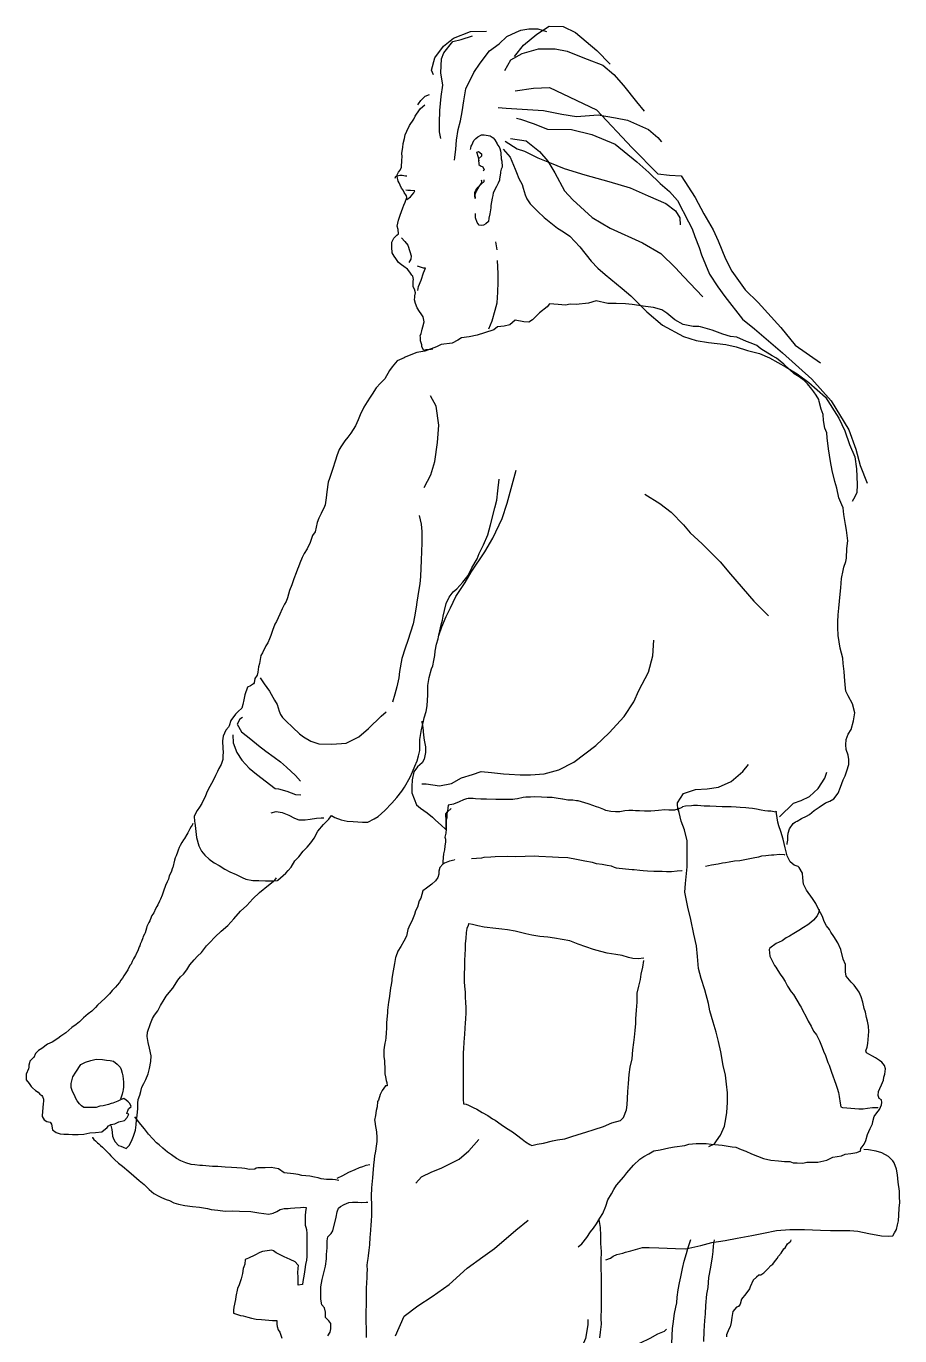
# Model space of a CAD drawing. Header units: metres. Extents: x -28 to 260, y 30 to 125.
# Drawn here: x 245.522 to 246.147, y 88.71 to 89.647 of the extents above; entities that cross this region are included whole.
import ezdxf

# ---------------------------------------------------------------- set-up
doc = ezdxf.new("R2010")
doc.units = ezdxf.units.M
doc.header["$LTSCALE"] = 0.01
doc.header["$MEASUREMENT"] = 0
doc.layers.add('0.10', color=2, linetype='Continuous')

# ---------------------------------------------------------------- blocks, each defined once
blk = doc.blocks.new('PEOPLE15')
at = {"linetype": 'Continuous'}
for points in [[(-0.03835, 0.97496), (-0.04203, 0.97962), (-0.04758, 0.98419), (-0.05269, 0.9875), (-0.05843, 0.98741), (-0.06362, 0.9849), (-0.07249, 0.97747), (-0.07805, 0.97173)], [(-0.01336, 0.93195), (-0.01354, 0.93303), (-0.01389, 0.93652), (-0.01416, 0.94019), (-0.01488, 0.94458), (-0.01586, 0.94826), (-0.01658, 0.95193), (-0.01721, 0.95659), (-0.0181, 0.96152), (-0.02142, 0.96824), (-0.02402, 0.97209), (-0.02787, 0.97729), (-0.0319, 0.98016), (-0.03513, 0.98329), (-0.03898, 0.98508), (-0.04095, 0.98589), (-0.04427, 0.98643), (-0.04794, 0.98643), (-0.05153, 0.98535)], [(-0.00458, 0.96725), (-0.00386, 0.96931), (-0.0052, 0.97433), (-0.00879, 0.97917), (-0.013, 0.98257), (-0.01999, 0.98526), (-0.02662, 0.98544)], [(-0.00771, 0.94091), (-0.00708, 0.9436), (-0.00708, 0.94736), (-0.00726, 0.95247), (-0.0078, 0.95829), (-0.00852, 0.96304), (-0.00771, 0.96815), (-0.00798, 0.97397), (-0.00897, 0.97648), (-0.01273, 0.98114), (-0.01613, 0.98195), (-0.02079, 0.98356)], [(-0.03423, 0.96913), (-0.03674, 0.97353), (-0.04149, 0.97621), (-0.04821, 0.97809), (-0.0552, 0.97809), (-0.06013, 0.9772), (-0.06389, 0.97559), (-0.06846, 0.97388), (-0.07491, 0.97137), (-0.07957, 0.96743), (-0.08351, 0.96295), (-0.08889, 0.95605), (-0.09211, 0.9522)], [(-0.03862, 0.96062), (-0.04624, 0.96179), (-0.05278, 0.96206), (-0.0724, 0.95274), (-0.08719, 0.93697), (-0.09785, 0.92622), (-0.10269, 0.92568), (-0.10753, 0.92532), (-0.11335, 0.91636), (-0.11684, 0.90955), (-0.12079, 0.90301), (-0.12285, 0.89844), (-0.12589, 0.891), (-0.12849, 0.88581), (-0.13405, 0.87801), (-0.13951, 0.87281), (-0.14892, 0.86242), (-0.15483, 0.85516), (-0.16532, 0.84773)], [(0.00179, 0.95489), (0.00152, 0.95534), (0.00062, 0.95668), (-0.00117, 0.95847), (-0.00305, 0.95919)], [(-0.03146, 0.95372), (-0.03486, 0.95354), (-0.05036, 0.95247), (-0.05789, 0.95104), (-0.06398, 0.95005), (-0.07303, 0.95077), (-0.08029, 0.94942), (-0.08522, 0.94844), (-0.09391, 0.94467), (-0.09785, 0.94136), (-0.09928, 0.93948)], [(-0.0044, 0.85346), (-0.00368, 0.85328), (-0.00278, 0.85328), (-0.00153, 0.8531), (-0.00063, 0.85292), (0.00017, 0.85445), (0.00017, 0.85525), (0.00071, 0.85696), (0.00071, 0.85839), (0.00089, 0.85902), (0.00053, 0.86), (0.00026, 0.86099), (0.00008, 0.8617), (-0.00027, 0.86269), (-0.00072, 0.86484), (-0.00036, 0.8669), (0.00044, 0.86816), (0.00116, 0.86905), (0.00214, 0.87057), (0.00286, 0.87237), (0.00331, 0.87398), (0.00313, 0.87496), (0.00304, 0.87559), (0.00286, 0.87676), (0.00322, 0.87828), (0.00376, 0.87927), (0.00385, 0.88079), (0.00385, 0.8816), (0.00367, 0.8824), (0.00394, 0.88375), (0.0043, 0.8841), (0.00519, 0.88536), (0.00618, 0.88661), (0.0077, 0.88778), (0.00869, 0.88849), (0.00985, 0.88948), (0.01093, 0.89109), (0.01164, 0.89208), (0.01245, 0.89342), (0.01272, 0.89584), (0.01263, 0.89781), (0.01182, 0.89952), (0.01057, 0.90077), (0.00994, 0.90131), (0.01003, 0.9031), (0.01048, 0.90453), (0.00994, 0.90695), (0.00922, 0.9091), (0.00815, 0.91215), (0.00761, 0.91322), (0.00707, 0.91439), (0.00645, 0.91636), (0.00662, 0.91708), (0.00752, 0.91851), (0.00797, 0.91941), (0.0086, 0.92021), (0.00922, 0.92147), (0.00967, 0.92245), (0.01003, 0.92317), (0.01039, 0.92514), (0.01039, 0.92586), (0.00985, 0.92693), (0.00913, 0.92774), (0.0086, 0.92899), (0.00851, 0.93195), (0.00833, 0.93329), (0.00851, 0.93473), (0.00815, 0.93715), (0.00797, 0.93876), (0.00734, 0.94082), (0.00707, 0.94243), (0.00636, 0.94396), (0.00537, 0.94629), (0.00358, 0.94897), (0.00295, 0.95014), (0.00241, 0.95104), (0.0008, 0.95328), (-0.00099, 0.95489)], [(-0.03916, 0.94933), (-0.04077, 0.94897), (-0.04606, 0.94718), (-0.05197, 0.94476), (-0.06201, 0.94458), (-0.07034, 0.94252), (-0.08011, 0.93849), (-0.08907, 0.93114), (-0.09409, 0.92684), (-0.09883, 0.92227), (-0.10269, 0.91887), (-0.106, 0.91511), (-0.11048, 0.90632), (-0.1121, 0.90337), (-0.11317, 0.90023), (-0.11496, 0.89566), (-0.11595, 0.89262), (-0.11926, 0.88455), (-0.12267, 0.87936), (-0.12563, 0.87532), (-0.13297, 0.86583), (-0.13799, 0.86188), (-0.14955, 0.85194), (-0.16173, 0.84101), (-0.1698, 0.83196), (-0.17715, 0.81995), (-0.18001, 0.81198), (-0.1818, 0.80517), (-0.18467, 0.79782)], [(-0.03665, 0.94091), (-0.04319, 0.93993), (-0.04866, 0.93545), (-0.05206, 0.93141), (-0.05502, 0.92666), (-0.05905, 0.91923), (-0.06246, 0.91546), (-0.07052, 0.90803), (-0.07805, 0.90364), (-0.09149, 0.89754), (-0.09901, 0.89315), (-0.10511, 0.88724), (-0.10851, 0.88366), (-0.11649, 0.87523)], [(-0.01999, 0.93634), (-0.02017, 0.93688), (-0.02034, 0.93769), (-0.02052, 0.93813), (-0.02097, 0.93903), (-0.02142, 0.9401), (-0.02223, 0.94091), (-0.02303, 0.94154), (-0.02456, 0.94234), (-0.02563, 0.94243), (-0.02733, 0.94217), (-0.02823, 0.94199), (-0.02939, 0.94118), (-0.03011, 0.94028), (-0.0311, 0.93867), (-0.03128, 0.93822), (-0.0319, 0.93742), (-0.03217, 0.93679), (-0.03253, 0.93571), (-0.03262, 0.93482), (-0.0328, 0.93249), (-0.03307, 0.9315), (-0.03316, 0.92908), (-0.03316, 0.92899), (-0.03271, 0.92819), (-0.03244, 0.92711), (-0.03244, 0.92648), (-0.03208, 0.92416), (-0.03199, 0.92407), (-0.03199, 0.92362), (-0.03146, 0.92236), (-0.03083, 0.92102), (-0.02939, 0.91833), (-0.02922, 0.91717), (-0.02895, 0.91618), (-0.0285, 0.91313), (-0.0285, 0.91206), (-0.02805, 0.90955), (-0.0276, 0.90776), (-0.02742, 0.90641), (-0.02644, 0.90543), (-0.02545, 0.90489), (-0.02438, 0.90471), (-0.02357, 0.90489), (-0.02276, 0.90606), (-0.02214, 0.90794), (-0.02214, 0.90883), (-0.02205, 0.90982)], [(-0.03361, 0.93652), (-0.03647, 0.93312), (-0.03853, 0.9281), (-0.03907, 0.92675), (-0.04015, 0.92433), (-0.04149, 0.92183), (-0.04185, 0.92021), (-0.04274, 0.91744), (-0.04346, 0.91591), (-0.04481, 0.91376), (-0.04794, 0.91054), (-0.05063, 0.90812), (-0.05269, 0.9065), (-0.05619, 0.90373), (-0.0586, 0.90211), (-0.0612, 0.90032), (-0.06541, 0.89593), (-0.07007, 0.89002), (-0.07285, 0.88706), (-0.07599, 0.88446), (-0.08298, 0.87864), (-0.08656, 0.87559), (-0.09328, 0.86896), (-0.09973, 0.86341), (-0.10842, 0.85875), (-0.11371, 0.85704), (-0.11882, 0.85615), (-0.12607, 0.85534), (-0.13028, 0.85445), (-0.13503, 0.85292), (-0.14005, 0.85167), (-0.14417, 0.84988), (-0.15107, 0.84593), (-0.15573, 0.84325), (-0.16048, 0.83957), (-0.16738, 0.83348), (-0.17302, 0.82479), (-0.17544, 0.81959), (-0.17741, 0.81386), (-0.17965, 0.80875), (-0.18028, 0.80382), (-0.18064, 0.79728), (-0.18046, 0.79379), (-0.17912, 0.79119), (-0.17849, 0.7902)], [(-0.03441, 0.93975), (-0.03943, 0.93661), (-0.04239, 0.93562), (-0.04803, 0.93285), (-0.05278, 0.93088), (-0.05887, 0.92846), (-0.06747, 0.92577), (-0.07751, 0.92299), (-0.08638, 0.92039), (-0.09382, 0.91708), (-0.10116, 0.91385), (-0.10511, 0.91089), (-0.1069, 0.90794), (-0.10708, 0.90507)], [(-0.02357, 0.93168), (-0.0233, 0.93294), (-0.02258, 0.93527), (-0.02339, 0.93553), (-0.02456, 0.93446), (-0.02456, 0.93356), (-0.02339, 0.93249), (-0.0233, 0.93213), (-0.02348, 0.93016), (-0.02411, 0.92953), (-0.02509, 0.92908), (-0.02572, 0.92783), (-0.02527, 0.92747)], [(0.01128, 0.92442), (0.01093, 0.92523), (0.0094, 0.92568), (0.00833, 0.92568), (0.00698, 0.92532), (0.00645, 0.92532)], [(-0.02447, 0.92371), (-0.02456, 0.92326), (-0.02456, 0.92263), (-0.02447, 0.92236), (-0.02348, 0.92102), (-0.0233, 0.92075), (-0.02232, 0.91896), (-0.02187, 0.91744), (-0.02196, 0.916), (-0.02187, 0.91717), (-0.02187, 0.91842), (-0.02223, 0.91941), (-0.02321, 0.92066), (-0.02447, 0.92192), (-0.02563, 0.92299), (-0.02563, 0.92371)], [(0.00636, 0.91555), (0.00492, 0.91672), (0.00358, 0.91833), (0.00304, 0.91914), (0.00492, 0.91932), (0.006, 0.91932), (0.00689, 0.9195)], [(-0.0311, 0.89468), (-0.03047, 0.89799)], [(0.0086, 0.89969), (0.00725, 0.89817), (0.006, 0.89665), (0.00519, 0.89396), (0.00456, 0.89217), (0.00483, 0.89073), (0.00555, 0.88939)], [(-0.0276, 0.86188), (-0.02895, 0.8652), (-0.03029, 0.86968), (-0.0311, 0.87272), (-0.03137, 0.87712), (-0.03154, 0.88124), (-0.03154, 0.88491), (-0.03128, 0.89029)], [(0.00179, 0.87774), (0.00161, 0.87944), (0.00044, 0.88213), (-0.00045, 0.88509), (-0.00126, 0.88706), (-0.00054, 0.88706), (0.00197, 0.88787)], [(-0.15152, 0.64783), (-0.15152, 0.64819), (-0.15179, 0.64962), (-0.15179, 0.65123), (-0.15188, 0.65249), (-0.15251, 0.65437), (-0.15394, 0.65652), (-0.15492, 0.65724), (-0.15564, 0.6575), (-0.15752, 0.65858), (-0.15949, 0.65957), (-0.16084, 0.66028), (-0.16272, 0.66199), (-0.16487, 0.66333), (-0.16747, 0.66512), (-0.16917, 0.66584), (-0.17087, 0.66682), (-0.17267, 0.66915), (-0.17365, 0.67166), (-0.17482, 0.67462), (-0.17562, 0.67632), (-0.17625, 0.67838), (-0.17715, 0.68098), (-0.17715, 0.68304), (-0.17679, 0.68492), (-0.17607, 0.68725), (-0.17589, 0.68922), (-0.17607, 0.69146), (-0.17688, 0.69361), (-0.17804, 0.6955), (-0.17912, 0.69917), (-0.17956, 0.70248), (-0.17867, 0.70616), (-0.17688, 0.70956), (-0.17589, 0.71144), (-0.17553, 0.71413), (-0.17535, 0.71763), (-0.17517, 0.7196), (-0.17482, 0.723), (-0.17464, 0.72524), (-0.17347, 0.72936), (-0.17311, 0.73196), (-0.17275, 0.73456), (-0.17249, 0.73788), (-0.17258, 0.74021), (-0.17275, 0.74316), (-0.17302, 0.74594), (-0.1732, 0.74881), (-0.17347, 0.75167), (-0.17383, 0.75436), (-0.1741, 0.75822), (-0.17473, 0.76153), (-0.17508, 0.76296), (-0.17589, 0.76529), (-0.17616, 0.76664), (-0.17625, 0.77076), (-0.1767, 0.7739), (-0.17616, 0.77829), (-0.1758, 0.78062), (-0.175, 0.78474), (-0.17482, 0.78751), (-0.17419, 0.78886), (-0.17302, 0.79173), (-0.17213, 0.79576), (-0.17132, 0.79845), (-0.17025, 0.80311), (-0.16953, 0.80678), (-0.16908, 0.80947), (-0.16872, 0.81207), (-0.16819, 0.81664), (-0.16792, 0.8187), (-0.1672, 0.82067), (-0.16666, 0.8238), (-0.16648, 0.82631), (-0.16559, 0.82855), (-0.16478, 0.83169), (-0.16469, 0.83258), (-0.16353, 0.83438), (-0.16263, 0.83572), (-0.16182, 0.83688), (-0.15994, 0.83904), (-0.15851, 0.84038), (-0.15645, 0.8419), (-0.15448, 0.84316), (-0.15242, 0.84504), (-0.15018, 0.84728), (-0.14713, 0.8497), (-0.14525, 0.85068), (-0.14059, 0.85364), (-0.13889, 0.85498), (-0.13656, 0.85597), (-0.13467, 0.8566), (-0.13064, 0.85848), (-0.12795, 0.85875), (-0.12473, 0.85964), (-0.12043, 0.86126), (-0.11837, 0.86188), (-0.11559, 0.86269), (-0.11487, 0.86278), (-0.11245, 0.86287), (-0.10833, 0.86368), (-0.10493, 0.86565), (-0.10161, 0.86833), (-0.09946, 0.86977), (-0.09606, 0.87075), (-0.09274, 0.87111), (-0.08719, 0.87201), (-0.08441, 0.87228), (-0.08056, 0.87237), (-0.07706, 0.87237), (-0.07213, 0.87344), (-0.069, 0.87255), (-0.06389, 0.87192), (-0.06147, 0.8721), (-0.05941, 0.87174), (-0.05636, 0.87201), (-0.05287, 0.87228), (-0.05179, 0.87102), (-0.04866, 0.86851), (-0.04579, 0.86565), (-0.04418, 0.86466), (-0.04212, 0.86475), (-0.03862, 0.86547), (-0.03638, 0.86359), (-0.03396, 0.86305), (-0.03119, 0.86269), (-0.02966, 0.86152), (-0.02581, 0.86018), (-0.02285, 0.8592), (-0.01945, 0.85857), (-0.01631, 0.85812), (-0.0147, 0.85713), (-0.01246, 0.85597), (-0.0078, 0.85543), (-0.00583, 0.85445), (-0.00108, 0.85265), (0.00223, 0.85212), (0.00474, 0.85113), (0.00716, 0.85015), (0.00752, 0.84988), (0.01039, 0.84862), (0.01254, 0.84611), (0.01361, 0.84459), (0.0155, 0.84119), (0.01738, 0.8393), (0.01917, 0.83733), (0.02087, 0.83482), (0.02168, 0.83348), (0.02284, 0.8316), (0.02428, 0.82936), (0.0258, 0.82613), (0.02661, 0.82416), (0.02777, 0.82165), (0.02965, 0.81861), (0.03091, 0.8169), (0.03216, 0.81538), (0.0335, 0.81332), (0.03458, 0.8118), (0.03548, 0.8092), (0.03601, 0.80732), (0.03736, 0.80346), (0.03852, 0.7997), (0.03906, 0.79818), (0.0396, 0.79423), (0.03987, 0.79173), (0.0404, 0.78877), (0.04067, 0.78814), (0.04202, 0.78527), (0.04291, 0.7833), (0.04363, 0.78151), (0.04444, 0.77766), (0.0456, 0.77605), (0.0465, 0.77318), (0.04784, 0.77049), (0.0491, 0.76861), (0.0499, 0.76691), (0.05089, 0.76467), (0.05142, 0.76305), (0.05187, 0.76216), (0.05241, 0.76063), (0.05331, 0.75813), (0.0542, 0.75562), (0.0551, 0.7532), (0.05599, 0.75024), (0.05653, 0.74863), (0.05716, 0.74755), (0.05814, 0.74567), (0.05922, 0.74343), (0.06056, 0.74039), (0.06128, 0.73922), (0.06218, 0.73662), (0.06289, 0.73456), (0.06343, 0.73322), (0.06415, 0.7316), (0.06495, 0.73026), (0.06639, 0.72739), (0.06702, 0.72623), (0.06764, 0.72291), (0.06809, 0.72157), (0.06836, 0.71933), (0.06863, 0.71816), (0.06961, 0.71673), (0.06979, 0.71494), (0.07015, 0.71449), (0.07132, 0.71368), (0.07257, 0.71315), (0.07374, 0.70992), (0.07418, 0.70786), (0.07454, 0.70589), (0.0749, 0.70446), (0.07651, 0.70302), (0.07759, 0.70195), (0.07947, 0.69926), (0.08019, 0.69702), (0.08054, 0.69657), (0.08162, 0.69532), (0.0827, 0.69281), (0.08296, 0.69084), (0.08278, 0.6877), (0.0827, 0.68618), (0.08278, 0.68465), (0.08287, 0.68313), (0.08359, 0.68107), (0.08449, 0.67937), (0.08511, 0.67811), (0.08583, 0.6765), (0.08682, 0.67435), (0.08825, 0.67184), (0.08933, 0.66978), (0.09004, 0.66799), (0.09157, 0.66485), (0.09255, 0.66333), (0.09345, 0.66199), (0.0947, 0.65957), (0.09461, 0.65742), (0.09443, 0.65688), (0.09425, 0.65446), (0.09381, 0.65078), (0.09282, 0.64729), (0.09174, 0.64505), (0.09031, 0.64335), (0.08852, 0.64174), (0.08637, 0.64021), (0.0844, 0.63905), (0.08198, 0.63752), (0.07992, 0.63645), (0.07723, 0.63537), (0.07481, 0.63412), (0.07329, 0.63349), (0.07033, 0.63295), (0.06791, 0.63295), (0.06513, 0.63278), (0.06218, 0.63278), (0.06012, 0.63286), (0.06003, 0.63304), (0.05662, 0.63591), (0.05573, 0.63708), (0.05447, 0.63842), (0.05295, 0.64102), (0.05125, 0.64272), (0.04954, 0.64505), (0.04784, 0.64666), (0.04632, 0.64854), (0.04488, 0.65043), (0.04345, 0.65338), (0.04103, 0.65607), (0.03879, 0.6584), (0.03772, 0.65983), (0.03637, 0.65903), (0.03368, 0.65813), (0.03126, 0.6575), (0.02876, 0.65742), (0.02481, 0.65706), (0.02266, 0.65715), (0.02006, 0.65849), (0.01827, 0.65948), (0.0155, 0.6619), (0.01263, 0.66503), (0.01057, 0.66727), (0.00851, 0.66996), (0.00743, 0.67166), (0.00501, 0.67578), (0.00412, 0.67802), (0.00304, 0.68035), (0.00214, 0.68259), (0.00152, 0.68465), (0.00107, 0.68689), (0.00107, 0.69137), (0.00035, 0.6955), (-0.00036, 0.69836), (-0.00081, 0.70042), (-0.00162, 0.70302), (-0.00198, 0.70535), (-0.00216, 0.70768), (-0.00225, 0.70983), (-0.00225, 0.71386), (-0.00278, 0.71709), (-0.00386, 0.72076), (-0.0044, 0.72202), (-0.00484, 0.72426), (-0.0052, 0.72632), (-0.00538, 0.72811), (-0.00592, 0.73098), (-0.00664, 0.73322), (-0.0069, 0.73492), (-0.00726, 0.73653), (-0.00789, 0.73904), (-0.00843, 0.74092), (-0.00861, 0.74254), (-0.00923, 0.74495), (-0.00986, 0.74791), (-0.01121, 0.75051), (-0.01282, 0.75266), (-0.01434, 0.754), (-0.01685, 0.75678), (-0.019, 0.75947), (-0.02052, 0.7627), (-0.02276, 0.76637), (-0.02366, 0.76861), (-0.02545, 0.77228), (-0.02715, 0.77631), (-0.02832, 0.78053), (-0.03011, 0.78751), (-0.03092, 0.79074), (-0.03137, 0.79459), (-0.0319, 0.79952)], [(-0.00072, 0.79603), (-0.0035, 0.80122), (-0.0052, 0.80687), (-0.00628, 0.81475), (-0.0069, 0.82183), (-0.00574, 0.82981), (-0.00341, 0.83402)], [(-0.0069, 0.73465), (-0.00816, 0.73823), (-0.00986, 0.74245), (-0.01165, 0.74603), (-0.01389, 0.75078), (-0.01784, 0.7566), (-0.02026, 0.76081), (-0.0259, 0.76933), (-0.0293, 0.77497), (-0.03316, 0.78312), (-0.03522, 0.78949), (-0.03898, 0.80328)], [(-0.09238, 0.79325), (-0.09857, 0.7894), (-0.1034, 0.78572), (-0.10842, 0.78053), (-0.11129, 0.77721), (-0.11622, 0.77264), (-0.12365, 0.76511), (-0.12804, 0.7601), (-0.13763, 0.7489), (-0.14372, 0.74271)], [(0.00125, 0.78438), (0.00053, 0.78079), (0.00026, 0.77775), (0.00017, 0.77309), (0.00035, 0.76942), (0.00053, 0.76583), (0.0008, 0.75902), (0.00107, 0.75598), (0.00143, 0.75374), (0.00223, 0.74845), (0.0025, 0.7463), (0.00322, 0.74227), (0.00376, 0.7394), (0.006, 0.7325), (0.00716, 0.72936), (0.00851, 0.72497), (0.00949, 0.71969), (0.00976, 0.717), (0.01057, 0.71324), (0.01137, 0.71028), (0.01236, 0.70687)], [(0.00017, 0.67301), (-0.00162, 0.67301), (-0.00717, 0.67211), (-0.01219, 0.6731), (-0.01631, 0.67551), (-0.02079, 0.67695), (-0.02447, 0.67811), (-0.02868, 0.67767), (-0.03378, 0.67722), (-0.03602, 0.67704), (-0.04068, 0.67677), (-0.04499, 0.67677), (-0.05054, 0.67722), (-0.05672, 0.67883), (-0.06299, 0.68197), (-0.07204, 0.68895), (-0.0776, 0.69415), (-0.08387, 0.70096), (-0.0879, 0.70705), (-0.08996, 0.71171), (-0.09391, 0.71942), (-0.09579, 0.72614), (-0.09615, 0.73259)], [(0.06728, 0.717), (0.06567, 0.71458), (0.06352, 0.71144), (0.06137, 0.70768), (0.0603, 0.70589), (0.0594, 0.7032), (0.05895, 0.70177), (0.05806, 0.70051), (0.05671, 0.69917), (0.05375, 0.69639), (0.05098, 0.6937), (0.04927, 0.69245), (0.04632, 0.69066), (0.043, 0.68967), (0.03763, 0.68949), (0.03162, 0.68985), (0.02634, 0.69254), (0.02239, 0.69603), (0.01711, 0.70105), (0.01505, 0.70293)], [(0.00026, 0.69908), (0.00017, 0.69854), (-0.00027, 0.69639), (-0.00045, 0.69326), (-0.00081, 0.69119), (-0.00126, 0.68842), (-0.00126, 0.686), (-0.00072, 0.68331), (-0.00001, 0.68179), (0.00197, 0.68008), (0.00358, 0.67802), (0.00421, 0.67462), (0.00438, 0.67184), (0.0043, 0.66933), (0.00241, 0.66431), (0.0008, 0.66297), (-0.00063, 0.66199), (-0.00198, 0.661), (-0.00422, 0.65921), (-0.00547, 0.65786), (-0.0078, 0.6558), (-0.00968, 0.65419), (-0.00977, 0.65419), (-0.00986, 0.65482), (-0.00986, 0.65634), (-0.00986, 0.65768), (-0.00977, 0.66055), (-0.0104, 0.66136), (-0.01201, 0.66279)], [(0.07472, 0.7006), (0.07571, 0.6998), (0.07687, 0.69774), (0.07508, 0.6946), (0.07123, 0.69155), (0.068, 0.68895), (0.06495, 0.68663), (0.06146, 0.68412), (0.05886, 0.68215), (0.05635, 0.67999), (0.05259, 0.6765), (0.05062, 0.67408)], [(0.07875, 0.69335), (0.07857, 0.69003), (0.07705, 0.686), (0.07499, 0.68286), (0.07194, 0.67955), (0.0689, 0.67704), (0.0611, 0.67103), (0.05967, 0.67095), (0.05626, 0.66996), (0.05268, 0.66853), (0.05044, 0.66844)], [(-0.10618, 0.66207), (-0.10591, 0.66512), (-0.10842, 0.66897), (-0.11344, 0.67068), (-0.11828, 0.67095), (-0.12294, 0.67166), (-0.12822, 0.67399), (-0.13306, 0.67811), (-0.13539, 0.68098)], [(-0.14838, 0.6593), (-0.15421, 0.66494), (-0.15734, 0.66611), (-0.16084, 0.66781), (-0.16433, 0.67103), (-0.16711, 0.67534), (-0.16801, 0.67784)], [(-0.06479, 0.48081), (-0.06622, 0.48207), (-0.06837, 0.48476), (-0.0698, 0.48709), (-0.07106, 0.48861), (-0.0724, 0.4904), (-0.07366, 0.49273), (-0.07491, 0.4947), (-0.07626, 0.49766), (-0.07706, 0.50026), (-0.07859, 0.50285), (-0.07957, 0.50465), (-0.08065, 0.50644), (-0.08369, 0.50993), (-0.08495, 0.51155), (-0.08772, 0.51468), (-0.09032, 0.51719), (-0.09194, 0.51836), (-0.094, 0.51943), (-0.09615, 0.5206), (-0.09883, 0.52113), (-0.10233, 0.52185), (-0.10466, 0.52239), (-0.10896, 0.52293), (-0.11066, 0.52346), (-0.11371, 0.52373), (-0.11783, 0.52373), (-0.11989, 0.52346), (-0.12446, 0.52301), (-0.12867, 0.5223), (-0.13019, 0.52212), (-0.13235, 0.52122), (-0.13432, 0.52051), (-0.13665, 0.51943), (-0.14175, 0.51755), (-0.14471, 0.51674), (-0.14785, 0.51656), (-0.15035, 0.51629), (-0.15259, 0.51621), (-0.15394, 0.51567), (-0.15564, 0.51567), (-0.15806, 0.51558), (-0.15967, 0.51594), (-0.15967, 0.51594), (-0.16003, 0.51594), (-0.16182, 0.51594), (-0.16424, 0.51594), (-0.16792, 0.51683), (-0.17043, 0.51809), (-0.17401, 0.51853), (-0.17553, 0.51934), (-0.17795, 0.51961), (-0.18046, 0.51997), (-0.18207, 0.52069), (-0.18198, 0.52086), (-0.18207, 0.52158), (-0.18261, 0.5223), (-0.18351, 0.52346), (-0.18422, 0.5249), (-0.18494, 0.52741), (-0.18593, 0.52991), (-0.18691, 0.53189), (-0.18709, 0.53287), (-0.18763, 0.53493), (-0.18879, 0.53646), (-0.18987, 0.5378), (-0.19068, 0.53977), (-0.19076, 0.54067), (-0.19068, 0.54183), (-0.18978, 0.54237), (-0.18924, 0.54362), (-0.18951, 0.54533), (-0.19005, 0.54649), (-0.19068, 0.54801), (-0.19157, 0.54998), (-0.19166, 0.55124), (-0.19211, 0.55249), (-0.19238, 0.55473), (-0.19193, 0.55608), (-0.19076, 0.55742), (-0.18987, 0.55814), (-0.18826, 0.55921), (-0.18691, 0.55993), (-0.18548, 0.56074), (-0.18449, 0.56136), (-0.18413, 0.56217), (-0.18467, 0.56369), (-0.18503, 0.56522), (-0.18521, 0.56683), (-0.18548, 0.57023), (-0.1853, 0.57238), (-0.18494, 0.57454), (-0.18449, 0.57606), (-0.18404, 0.57821), (-0.18342, 0.57973), (-0.18288, 0.58233), (-0.18225, 0.58466), (-0.18145, 0.58654), (-0.1793, 0.5895), (-0.17804, 0.59066), (-0.17607, 0.59317), (-0.1758, 0.59496), (-0.17571, 0.59801), (-0.17482, 0.60025), (-0.17374, 0.60419), (-0.17249, 0.60706), (-0.17096, 0.60966), (-0.16962, 0.61145), (-0.16908, 0.61253), (-0.16783, 0.61405), (-0.16684, 0.61593), (-0.16612, 0.6179), (-0.16451, 0.62104), (-0.16335, 0.62328), (-0.162, 0.62543), (-0.15949, 0.62892), (-0.15824, 0.63134), (-0.15806, 0.63394), (-0.15788, 0.63591), (-0.15654, 0.63824), (-0.15609, 0.63869), (-0.15439, 0.63923), (-0.15277, 0.64066), (-0.15152, 0.64308), (-0.15062, 0.64639), (-0.14991, 0.65007), (-0.14892, 0.6532), (-0.14811, 0.65553), (-0.14767, 0.65715), (-0.14704, 0.66064), (-0.14695, 0.66172), (-0.14686, 0.66127), (-0.14471, 0.66163), (-0.14355, 0.66172), (-0.14229, 0.66181), (-0.14077, 0.66207), (-0.1388, 0.66252), (-0.13718, 0.66279), (-0.13566, 0.66297), (-0.13441, 0.66306), (-0.13199, 0.66315), (-0.13028, 0.66333), (-0.12822, 0.66342), (-0.12751, 0.66342), (-0.12616, 0.66351), (-0.12446, 0.66351), (-0.12204, 0.6636), (-0.11944, 0.66369), (-0.11864, 0.66378), (-0.11702, 0.66378), (-0.11425, 0.66405), (-0.11263, 0.66396), (-0.11183, 0.66387), (-0.10932, 0.66369), (-0.10806, 0.66351), (-0.10779, 0.66315), (-0.10717, 0.66288), (-0.10609, 0.66243), (-0.10475, 0.66207), (-0.10233, 0.66207), (-0.10072, 0.66216), (-0.09812, 0.6619), (-0.09659, 0.66181), (-0.09489, 0.66172), (-0.09444, 0.66172), (-0.0922, 0.66172), (-0.09023, 0.66181), (-0.08853, 0.66181), (-0.08737, 0.6619), (-0.08575, 0.6619), (-0.08414, 0.66181), (-0.08199, 0.66145), (-0.08029, 0.66145), (-0.07832, 0.66154), (-0.07626, 0.66199), (-0.07536, 0.66234), (-0.0733, 0.66315), (-0.07231, 0.66351), (-0.06927, 0.66458), (-0.06882, 0.66476), (-0.0647, 0.66593), (-0.06398, 0.66602), (-0.06246, 0.6662), (-0.06049, 0.6662), (-0.05834, 0.66664), (-0.05816, 0.66664), (-0.05556, 0.667), (-0.05395, 0.66727), (-0.05188, 0.66736), (-0.04947, 0.66745), (-0.04651, 0.66763), (-0.0449, 0.66754), (-0.04301, 0.66754), (-0.04185, 0.66727), (-0.03952, 0.66673), (-0.03844, 0.66664), (-0.03755, 0.66655), (-0.03629, 0.66655), (-0.03477, 0.66647), (-0.03262, 0.66647), (-0.03056, 0.66647), (-0.02662, 0.66664), (-0.02536, 0.66664), (-0.02429, 0.66664), (-0.02205, 0.66673), (-0.02115, 0.66691), (-0.02026, 0.66691), (-0.01909, 0.66691), (-0.01837, 0.66682), (-0.01712, 0.66638), (-0.01524, 0.66557), (-0.013, 0.66458), (-0.01067, 0.66414), (-0.01049, 0.66172), (-0.01022, 0.66064), (-0.01022, 0.66037), (-0.01013, 0.65894), (-0.00995, 0.65813), (-0.00995, 0.65715), (-0.00995, 0.65616), (-0.00995, 0.65509), (-0.00995, 0.65419), (-0.00977, 0.65249), (-0.00941, 0.65087), (-0.00959, 0.65007), (-0.00968, 0.64899), (-0.00932, 0.64711), (-0.00923, 0.64568), (-0.00879, 0.64389), (-0.00852, 0.64075), (-0.00852, 0.63967), (-0.00726, 0.63833), (-0.00682, 0.63672), (-0.00682, 0.63546), (-0.00646, 0.63412), (-0.00547, 0.63269), (-0.00395, 0.63134), (-0.00171, 0.62973), (-0.00018, 0.62856), (0.00062, 0.62552), (0.00125, 0.62444), (0.00206, 0.62184), (0.00277, 0.62023), (0.00331, 0.61871), (0.00438, 0.61602), (0.00519, 0.61441), (0.006, 0.61253), (0.00662, 0.60984), (0.00761, 0.60769), (0.00886, 0.60554), (0.01021, 0.60357), (0.01093, 0.60124), (0.01119, 0.60088), (0.01155, 0.59837), (0.01209, 0.59532), (0.01263, 0.59219), (0.01272, 0.59138), (0.01299, 0.58959), (0.01326, 0.58833), (0.01352, 0.586), (0.0137, 0.58394), (0.01406, 0.58233), (0.01442, 0.5791), (0.01442, 0.57794), (0.01487, 0.574), (0.01487, 0.57158), (0.01496, 0.56961), (0.01514, 0.56764), (0.01532, 0.56647), (0.0155, 0.56531), (0.01585, 0.56351), (0.01603, 0.56262), (0.01594, 0.55984), (0.01576, 0.55796), (0.01576, 0.55697), (0.01558, 0.55536), (0.0155, 0.55375), (0.0155, 0.55258), (0.01532, 0.55142), (0.01496, 0.5499), (0.01469, 0.54909), (0.0146, 0.54766), (0.01532, 0.54766), (0.01666, 0.54577), (0.01747, 0.54407), (0.01818, 0.54174), (0.01863, 0.54111), (0.01881, 0.53896), (0.01917, 0.53735), (0.01944, 0.53538), (0.0198, 0.53341), (0.01971, 0.53314), (0.01953, 0.53162), (0.01926, 0.53009), (0.01899, 0.52857), (0.0189, 0.52615), (0.0189, 0.52454), (0.01926, 0.52167), (0.01926, 0.5214), (0.01962, 0.51988), (0.01989, 0.51862), (0.01998, 0.51701), (0.02033, 0.51468), (0.02051, 0.51128), (0.02069, 0.50949), (0.02087, 0.50805), (0.02105, 0.50527), (0.02123, 0.50187), (0.02114, 0.49784), (0.02114, 0.49658), (0.02114, 0.49389), (0.02123, 0.49157), (0.02132, 0.48986), (0.02168, 0.48592), (0.02186, 0.48485), (0.02195, 0.48162), (0.02222, 0.47938), (0.02248, 0.47714), (0.02257, 0.47597), (0.02293, 0.47436), (0.02302, 0.4732), (0.02293, 0.47096), (0.02302, 0.47006), (0.02302, 0.46809), (0.02311, 0.46585), (0.02329, 0.46361), (0.02338, 0.4611), (0.02338, 0.45788), (0.02338, 0.45653), (0.02347, 0.45429), (0.02347, 0.45223), (0.02347, 0.44963), (0.02338, 0.44694), (0.02338, 0.44497), (0.02338, 0.44318)], [(-0.11899, 0.52248), (-0.12132, 0.52364), (-0.12222, 0.52481), (-0.12383, 0.52723), (-0.12545, 0.5309), (-0.12607, 0.53395), (-0.12652, 0.53663), (-0.12679, 0.54067), (-0.1267, 0.5447), (-0.12634, 0.54837), (-0.12589, 0.55214), (-0.12491, 0.55608), (-0.12392, 0.56172), (-0.12294, 0.56611), (-0.12204, 0.56997), (-0.12079, 0.57409), (-0.11944, 0.57884), (-0.11882, 0.58188), (-0.11729, 0.58744), (-0.11577, 0.59219), (-0.11469, 0.5964), (-0.11425, 0.60133), (-0.1138, 0.60581), (-0.11272, 0.61055), (-0.11147, 0.61665), (-0.1103, 0.62184), (-0.10905, 0.62803), (-0.10923, 0.6317), (-0.10968, 0.63573), (-0.11003, 0.6386), (-0.11003, 0.64442), (-0.10995, 0.64935), (-0.10887, 0.65392), (-0.10744, 0.6575), (-0.10672, 0.66109), (-0.10618, 0.66324)], [(0.0628, 0.66091), (0.06065, 0.66154), (0.05814, 0.66109), (0.05546, 0.66001), (0.05304, 0.65876), (0.05134, 0.65804), (0.04865, 0.65813), (0.0465, 0.6584), (0.0439, 0.65876), (0.04202, 0.65894), (0.04085, 0.65894)], [(0.09533, 0.65652), (0.09542, 0.65616), (0.0956, 0.65589), (0.09596, 0.65535), (0.09658, 0.65428), (0.09739, 0.65267), (0.09784, 0.65204), (0.09882, 0.65025), (0.09918, 0.64971), (0.09981, 0.64863), (0.10053, 0.64747), (0.10097, 0.64657), (0.10142, 0.6455), (0.10169, 0.6446), (0.10223, 0.64308), (0.10259, 0.64227), (0.10286, 0.64138), (0.10366, 0.63833), (0.10375, 0.63815), (0.10429, 0.63636), (0.1051, 0.63475), (0.10545, 0.63349), (0.1059, 0.63233), (0.10662, 0.6308), (0.10751, 0.62847), (0.10805, 0.62686), (0.10877, 0.62516), (0.10913, 0.62426), (0.10984, 0.62283), (0.11029, 0.62211), (0.11074, 0.62113), (0.11155, 0.61951), (0.11226, 0.61835), (0.11253, 0.61763), (0.11316, 0.6162), (0.11352, 0.61548), (0.11441, 0.61378), (0.11459, 0.61315), (0.11513, 0.61118), (0.1154, 0.61055), (0.11585, 0.60957), (0.11603, 0.60903), (0.11665, 0.60751), (0.1171, 0.60643), (0.11737, 0.60572), (0.11755, 0.60536), (0.11818, 0.60374), (0.11863, 0.60276), (0.11898, 0.60204), (0.11916, 0.60168), (0.11988, 0.60043), (0.12042, 0.59926), (0.12087, 0.59819), (0.1214, 0.59765), (0.1223, 0.59586), (0.12284, 0.59496), (0.12337, 0.59407), (0.12391, 0.59326), (0.12454, 0.59228), (0.12517, 0.59147), (0.1257, 0.59057), (0.12669, 0.5895), (0.12741, 0.5886), (0.12884, 0.58717), (0.12983, 0.58582), (0.13063, 0.58511), (0.13189, 0.58394), (0.13323, 0.5826), (0.13484, 0.58117), (0.13574, 0.58018), (0.13726, 0.57866), (0.13879, 0.57749), (0.14067, 0.57588), (0.14237, 0.57427), (0.1438, 0.5731), (0.14551, 0.57185), (0.1481, 0.5697), (0.14882, 0.56916), (0.15016, 0.56826), (0.15133, 0.56728), (0.15375, 0.56584), (0.15563, 0.56495), (0.15805, 0.56316), (0.15939, 0.56226), (0.16065, 0.56101), (0.16127, 0.55939), (0.16163, 0.5593), (0.16298, 0.55787), (0.16316, 0.55724), (0.16343, 0.55617), (0.16343, 0.55545), (0.16351, 0.55464), (0.1645, 0.55249), (0.1645, 0.55097), (0.1645, 0.55007), (0.16325, 0.54855), (0.16244, 0.54739), (0.16181, 0.54685), (0.16056, 0.54577), (0.15957, 0.54497), (0.15877, 0.54416), (0.15805, 0.54362), (0.15769, 0.54318), (0.15724, 0.5421), (0.15724, 0.54129), (0.15742, 0.54022), (0.1576, 0.53861), (0.15787, 0.5352), (0.15787, 0.53493), (0.15697, 0.5335), (0.15599, 0.53287), (0.15447, 0.53251), (0.15393, 0.5318), (0.15357, 0.52938), (0.15205, 0.5283), (0.15043, 0.52776), (0.14882, 0.52758), (0.14694, 0.52758), (0.14533, 0.52749), (0.14291, 0.52741), (0.14049, 0.52758), (0.13807, 0.52812), (0.13574, 0.52821), (0.13314, 0.52857), (0.1309, 0.53036), (0.13027, 0.53108), (0.12929, 0.53153), (0.12767, 0.53189), (0.12606, 0.53269), (0.12364, 0.53332), (0.12257, 0.53457), (0.12185, 0.53592), (0.12194, 0.53592), (0.12266, 0.5361), (0.12194, 0.53807), (0.12095, 0.53905), (0.12149, 0.54031), (0.12221, 0.54102), (0.12302, 0.54174), (0.12391, 0.54237), (0.12508, 0.54201), (0.12642, 0.54129), (0.12848, 0.54049), (0.1292, 0.54031), (0.13036, 0.53995), (0.13251, 0.53941), (0.13386, 0.53914), (0.13547, 0.53869), (0.13699, 0.53861), (0.13896, 0.53861), (0.14058, 0.53869), (0.14147, 0.53932), (0.14237, 0.54022), (0.14327, 0.54147), (0.14407, 0.54273), (0.14434, 0.54353), (0.14524, 0.54524), (0.14577, 0.54694), (0.14586, 0.54864), (0.14515, 0.55142), (0.14389, 0.5533), (0.14183, 0.55644), (0.13986, 0.55751), (0.13762, 0.55823), (0.13547, 0.55877), (0.13287, 0.55859), (0.13108, 0.55832), (0.12965, 0.55814), (0.1283, 0.55787), (0.12669, 0.5567), (0.12543, 0.55545), (0.12499, 0.55446), (0.12463, 0.55294), (0.12436, 0.55178), (0.12418, 0.55043), (0.12409, 0.54936), (0.12409, 0.5473), (0.12418, 0.54595), (0.12436, 0.54542), (0.12463, 0.54416), (0.12535, 0.5421)], [(-0.15062, 0.64344), (-0.15044, 0.64353), (-0.14838, 0.64371), (-0.14596, 0.64344), (-0.14498, 0.64335), (-0.14372, 0.64326), (-0.14265, 0.64317), (-0.14086, 0.64299), (-0.1396, 0.64263), (-0.13736, 0.64209), (-0.13459, 0.64156), (-0.1319, 0.64111), (-0.12966, 0.64084), (-0.12742, 0.64048), (-0.12589, 0.64021), (-0.12464, 0.64003), (-0.12285, 0.63967), (-0.12016, 0.63923), (-0.11882, 0.63896), (-0.11765, 0.63869)], [(-0.10797, 0.6369), (-0.10771, 0.6369), (-0.10582, 0.63672), (-0.10349, 0.63654), (-0.10134, 0.63654), (-0.09964, 0.63663), (-0.09615, 0.63663), (-0.09355, 0.63672), (-0.09176, 0.6369), (-0.09032, 0.63699), (-0.08799, 0.63734), (-0.0871, 0.63734), (-0.08575, 0.63743), (-0.08181, 0.63788), (-0.08065, 0.63806), (-0.07975, 0.63833), (-0.07859, 0.63878), (-0.0767, 0.63914), (-0.07464, 0.6395), (-0.0724, 0.63985), (-0.07061, 0.6403), (-0.06747, 0.64084), (-0.06407, 0.64165), (-0.06049, 0.64227), (-0.05654, 0.64236), (-0.05403, 0.64254), (-0.04839, 0.6429), (-0.04669, 0.64299), (-0.04274, 0.64281), (-0.0388, 0.64272), (-0.03549, 0.64281), (-0.03029, 0.64272), (-0.02841, 0.64254), (-0.02554, 0.64245), (-0.02456, 0.64218), (-0.02043, 0.64182)], [(-0.01336, 0.64156), (-0.01318, 0.64138), (-0.0113, 0.64093), (-0.00923, 0.64003), (-0.00852, 0.63967)], [(0.12929, 0.53117), (0.12893, 0.52947), (0.12884, 0.52821), (0.12866, 0.52678), (0.12812, 0.52534), (0.1275, 0.52436), (0.12615, 0.52293), (0.12517, 0.52257), (0.12418, 0.52221), (0.12302, 0.52167), (0.12221, 0.52248), (0.12176, 0.52284), (0.12104, 0.52418), (0.12051, 0.52543), (0.11988, 0.52678), (0.11916, 0.52929), (0.1188, 0.53144), (0.11863, 0.53359), (0.11836, 0.53529), (0.11818, 0.53825), (0.11809, 0.54049), (0.118, 0.54201), (0.11737, 0.5438), (0.11692, 0.54533), (0.11647, 0.54703), (0.11567, 0.54855), (0.11477, 0.55025), (0.11388, 0.55267), (0.11334, 0.55482), (0.1128, 0.55778), (0.11262, 0.56011), (0.11325, 0.56334), (0.11388, 0.56558), (0.11423, 0.56817), (0.11406, 0.56988), (0.11289, 0.57346), (0.11199, 0.57561), (0.11119, 0.57695), (0.10984, 0.57875), (0.10868, 0.58099), (0.10725, 0.5835), (0.10635, 0.58493), (0.10447, 0.58717), (0.10366, 0.58824), (0.10268, 0.58977), (0.10151, 0.59147), (0.10035, 0.5929), (0.09918, 0.59398), (0.09784, 0.59577), (0.09649, 0.59783), (0.0947, 0.59989), (0.09336, 0.60142), (0.09174, 0.60303), (0.08959, 0.60581), (0.08834, 0.60706), (0.08601, 0.60948), (0.08359, 0.61181), (0.08081, 0.61423), (0.07822, 0.61701), (0.07544, 0.62014), (0.07293, 0.62256), (0.07033, 0.62525), (0.06764, 0.62794), (0.06388, 0.63098), (0.06128, 0.63304), (0.06056, 0.63403)], [(-0.16478, 0.62086), (-0.16469, 0.61969), (-0.16397, 0.61826), (-0.16245, 0.61647), (-0.16138, 0.61548), (-0.16003, 0.6145), (-0.15824, 0.61333), (-0.15636, 0.61217), (-0.1543, 0.61091), (-0.15251, 0.60984), (-0.15116, 0.60912), (-0.14937, 0.60787), (-0.14695, 0.6067), (-0.14435, 0.60482), (-0.14399, 0.60419), (-0.14435, 0.6015), (-0.14632, 0.59756), (-0.14686, 0.59694), (-0.14767, 0.5955), (-0.14865, 0.59398), (-0.14973, 0.59254), (-0.15062, 0.59102), (-0.1517, 0.58905), (-0.15322, 0.58672), (-0.15412, 0.58556), (-0.1569, 0.5809), (-0.15734, 0.58027), (-0.15806, 0.57875), (-0.15923, 0.5766), (-0.16021, 0.57454), (-0.16147, 0.57247), (-0.16245, 0.57032), (-0.16371, 0.5688), (-0.16496, 0.56629), (-0.16603, 0.56351), (-0.16657, 0.56208), (-0.16747, 0.5602), (-0.16836, 0.55733), (-0.1689, 0.55617), (-0.16989, 0.5533), (-0.17168, 0.54828), (-0.17231, 0.54667), (-0.17284, 0.54488), (-0.17311, 0.54318), (-0.17356, 0.5404), (-0.17383, 0.53887), (-0.17455, 0.53869), (-0.17625, 0.53852), (-0.17795, 0.53834), (-0.17956, 0.53825), (-0.18127, 0.53816), (-0.18306, 0.53816), (-0.18494, 0.53843), (-0.18691, 0.53861), (-0.18808, 0.53861), (-0.18933, 0.53861)], [(-0.09203, 0.6007), (-0.08961, 0.60034), (-0.08737, 0.60052), (-0.08557, 0.60097), (-0.08298, 0.60168), (-0.08038, 0.60222), (-0.07679, 0.60276), (-0.07411, 0.60339), (-0.07115, 0.60419), (-0.06792, 0.60536), (-0.06479, 0.60643), (-0.0612, 0.60778), (-0.05484, 0.60894), (-0.05215, 0.6093), (-0.04884, 0.60957), (-0.04552, 0.6102), (-0.04301, 0.61073), (-0.03853, 0.61181), (-0.0354, 0.61235), (-0.03298, 0.61262), (-0.03056, 0.61297), (-0.02563, 0.61351), (-0.02312, 0.61405), (-0.02079, 0.61459), (-0.01927, 0.61486), (-0.01918, 0.61486), (-0.019, 0.61423), (-0.01855, 0.61297), (-0.01828, 0.61127), (-0.01802, 0.60885), (-0.01784, 0.60679), (-0.01775, 0.60464), (-0.01766, 0.60195), (-0.01757, 0.59998), (-0.01748, 0.59613), (-0.01739, 0.59478), (-0.01739, 0.5929), (-0.01739, 0.59084), (-0.01748, 0.58896), (-0.01775, 0.58654), (-0.01784, 0.58466), (-0.01793, 0.58215), (-0.01802, 0.58027), (-0.01802, 0.57794), (-0.01793, 0.57543), (-0.01775, 0.57364), (-0.01766, 0.57167), (-0.01748, 0.56889), (-0.01739, 0.56755), (-0.01721, 0.56566), (-0.01712, 0.56316), (-0.01703, 0.56136), (-0.01703, 0.55859), (-0.01703, 0.55706), (-0.01703, 0.55455), (-0.01703, 0.5524), (-0.01703, 0.55052), (-0.01703, 0.54783), (-0.01703, 0.54506), (-0.01703, 0.5421), (-0.01712, 0.54013), (-0.01819, 0.54004), (-0.01918, 0.53959), (-0.02106, 0.53869), (-0.02267, 0.53798), (-0.02482, 0.53663), (-0.02724, 0.53529), (-0.02913, 0.53395), (-0.0302, 0.53341), (-0.03271, 0.53162), (-0.03495, 0.53009), (-0.03746, 0.52857), (-0.03916, 0.52732), (-0.04149, 0.52552), (-0.04283, 0.52445), (-0.04463, 0.52328), (-0.04552, 0.52284), (-0.04776, 0.52337), (-0.05027, 0.52382), (-0.05412, 0.52481), (-0.05619, 0.52517), (-0.05914, 0.5257), (-0.06174, 0.52651), (-0.06479, 0.52741), (-0.06792, 0.52839), (-0.07133, 0.52947), (-0.07518, 0.53072), (-0.07876, 0.53233), (-0.08226, 0.53323), (-0.0836, 0.53448), (-0.08477, 0.53762), (-0.08513, 0.53977), (-0.08522, 0.54237), (-0.08531, 0.54524), (-0.08557, 0.54864), (-0.08593, 0.5524), (-0.08638, 0.55545), (-0.0871, 0.55886), (-0.08737, 0.56253), (-0.08781, 0.56566), (-0.08817, 0.56782), (-0.08835, 0.57059), (-0.08871, 0.57346), (-0.08871, 0.57552), (-0.08898, 0.5791), (-0.08925, 0.58233), (-0.08925, 0.58609), (-0.08987, 0.58905), (-0.09059, 0.59174), (-0.09095, 0.59398), (-0.09158, 0.59685), (-0.09203, 0.59971)], [(0.03467, 0.50832), (0.03601, 0.50868), (0.03727, 0.50877), (0.03816, 0.50877), (0.03978, 0.50877), (0.04202, 0.50904), (0.04327, 0.5094), (0.04479, 0.50975), (0.04668, 0.51011), (0.04838, 0.51029), (0.05008, 0.51047), (0.05151, 0.51083), (0.05349, 0.5111), (0.05734, 0.51155), (0.05967, 0.51325), (0.06271, 0.5137), (0.06531, 0.51361), (0.06639, 0.51361), (0.06827, 0.51361), (0.06899, 0.51343), (0.06961, 0.51307), (0.07176, 0.51289), (0.07374, 0.51334), (0.07499, 0.51352), (0.07696, 0.51361), (0.0792, 0.5137), (0.0818, 0.51388), (0.08485, 0.51414), (0.08718, 0.51423), (0.08852, 0.51432), (0.0913, 0.51459), (0.09237, 0.51459), (0.09452, 0.51486), (0.09596, 0.51504), (0.0982, 0.51567), (0.10026, 0.51656), (0.10205, 0.51755), (0.10411, 0.51898), (0.10581, 0.52015), (0.10778, 0.52176), (0.10922, 0.5231), (0.11038, 0.524), (0.11191, 0.52561), (0.1137, 0.52758), (0.1154, 0.52982), (0.11692, 0.53162), (0.11845, 0.53359), (0.11943, 0.53484)], [(0.00268, 0.50725), (0.00035, 0.50984), (-0.00395, 0.51199), (-0.00789, 0.51343), (-0.01524, 0.51719), (-0.01936, 0.5206), (-0.02348, 0.52543)], [(0.13708, 0.52624), (0.1369, 0.52615), (0.13637, 0.52543), (0.13565, 0.52481), (0.13484, 0.524), (0.13439, 0.52355), (0.13359, 0.52293), (0.13287, 0.52212), (0.13171, 0.52113), (0.13, 0.51943), (0.12938, 0.51862), (0.12785, 0.5171), (0.12615, 0.51549), (0.12454, 0.51432), (0.12185, 0.51208), (0.11979, 0.51029), (0.11755, 0.50832), (0.11549, 0.50671), (0.11441, 0.50563), (0.11343, 0.50456), (0.11146, 0.50294), (0.1094, 0.50178), (0.10832, 0.50133), (0.10635, 0.50044), (0.10492, 0.49999), (0.10312, 0.49909), (0.10124, 0.49855), (0.09864, 0.49802), (0.09542, 0.49757), (0.09255, 0.4973), (0.08915, 0.49667), (0.08771, 0.49631), (0.08494, 0.49605), (0.0818, 0.49569), (0.07893, 0.49578), (0.07598, 0.49569), (0.07114, 0.49542), (0.06791, 0.49488), (0.06379, 0.49443), (0.06191, 0.49479), (0.06038, 0.49542), (0.05904, 0.49631), (0.05743, 0.49667), (0.05573, 0.49667), (0.05474, 0.49685), (0.05295, 0.49703), (0.05062, 0.49721), (0.04945, 0.4973), (0.04829, 0.49712), (0.04829, 0.49712), (0.04856, 0.49533), (0.04865, 0.49389), (0.04865, 0.49291), (0.04865, 0.49157), (0.04865, 0.48986), (0.04838, 0.48897), (0.04811, 0.48798), (0.04793, 0.48637), (0.04793, 0.48556), (0.04793, 0.48368), (0.04793, 0.48252), (0.04793, 0.48144), (0.04793, 0.4801), (0.04793, 0.47911), (0.04793, 0.47777), (0.04793, 0.47687), (0.04811, 0.47535), (0.04847, 0.47347), (0.04874, 0.47141), (0.04892, 0.47042), (0.04918, 0.46863), (0.04945, 0.46719), (0.04981, 0.46531), (0.04981, 0.46513), (0.05151, 0.46495), (0.05151, 0.46504), (0.05151, 0.46567), (0.0516, 0.46684), (0.0516, 0.46836), (0.05169, 0.46997), (0.05151, 0.47194), (0.05142, 0.47311), (0.05169, 0.47329), (0.05286, 0.47454), (0.05492, 0.47553), (0.05734, 0.47669), (0.06065, 0.47839), (0.06173, 0.47911), (0.06245, 0.47947), (0.06639, 0.47884), (0.06746, 0.47848), (0.06961, 0.47741), (0.07221, 0.47606), (0.07356, 0.47553), (0.07365, 0.47356), (0.07409, 0.47248), (0.07445, 0.47176), (0.07472, 0.46979), (0.07526, 0.46755), (0.07606, 0.46504), (0.07669, 0.46352), (0.07741, 0.46021), (0.07759, 0.45895), (0.07822, 0.45581), (0.07839, 0.45447), (0.07839, 0.45331), (0.07804, 0.45313), (0.07714, 0.45286), (0.07553, 0.45232), (0.07436, 0.45214), (0.07248, 0.4516), (0.07087, 0.45116), (0.06899, 0.4508), (0.06675, 0.45062), (0.0637, 0.45035), (0.06218, 0.45017), (0.06047, 0.45017), (0.06038, 0.44981), (0.06038, 0.44865), (0.0603, 0.44775), (0.05985, 0.44641), (0.05922, 0.44533), (0.05832, 0.44291)], [(-0.07626, 0.47544), (-0.07814, 0.47606), (-0.0793, 0.47696), (-0.08074, 0.47759), (-0.08324, 0.47813), (-0.08432, 0.47857), (-0.08656, 0.4792), (-0.08853, 0.47965), (-0.09149, 0.48054), (-0.09427, 0.48054), (-0.09821, 0.48037), (-0.10511, 0.4801), (-0.10941, 0.48001), (-0.11568, 0.48135), (-0.12025, 0.48261), (-0.1258, 0.48341), (-0.13073, 0.4844), (-0.13683, 0.48547), (-0.14166, 0.48655), (-0.14704, 0.48753), (-0.15268, 0.48798), (-0.15878, 0.48807), (-0.16532, 0.48771), (-0.16944, 0.48762), (-0.17759, 0.48753), (-0.18091, 0.48735), (-0.18539, 0.48637), (-0.19068, 0.48538), (-0.19354, 0.4852), (-0.19542, 0.48538), (-0.19614, 0.48664), (-0.19686, 0.48798), (-0.1974, 0.48995), (-0.19775, 0.49165), (-0.19784, 0.49398), (-0.19802, 0.49685), (-0.19829, 0.49927), (-0.19811, 0.50151), (-0.19811, 0.50393), (-0.19766, 0.50769), (-0.19731, 0.51074), (-0.19686, 0.51307), (-0.19596, 0.51567), (-0.19542, 0.51656), (-0.19363, 0.51827), (-0.19076, 0.51979), (-0.18852, 0.52051), (-0.1853, 0.52113), (-0.18333, 0.52122)], [(0.03539, 0.50931), (0.03306, 0.51038), (0.03046, 0.51181), (0.02786, 0.51298), (0.02607, 0.5137), (0.02463, 0.51414), (0.02329, 0.51468), (0.02186, 0.51504)], [(0.03924, 0.44381), (0.03825, 0.44533), (0.03798, 0.44677), (0.03798, 0.44901), (0.03888, 0.45008), (0.04022, 0.45151), (0.04014, 0.45375), (0.04067, 0.45546), (0.04166, 0.45671), (0.04211, 0.45913), (0.04211, 0.46191), (0.04211, 0.46424), (0.04157, 0.46728), (0.04103, 0.46943), (0.04022, 0.47275), (0.03978, 0.4758), (0.03978, 0.47759), (0.03951, 0.48037), (0.03951, 0.48332), (0.03924, 0.48502), (0.03781, 0.48637), (0.03709, 0.48744), (0.03574, 0.49318), (0.03539, 0.49533), (0.03485, 0.49685), (0.03404, 0.49757), (0.03243, 0.49837), (0.03055, 0.49927), (0.02902, 0.49936), (0.02678, 0.49936), (0.02517, 0.49927), (0.02338, 0.49936), (0.02257, 0.49936)], [(-0.07375, 0.443), (-0.07402, 0.44542), (-0.07437, 0.44865), (-0.07428, 0.45107), (-0.07437, 0.45555), (-0.07446, 0.45779), (-0.07446, 0.46164), (-0.07446, 0.46442), (-0.07446, 0.46899), (-0.07428, 0.47149), (-0.07428, 0.47499), (-0.07437, 0.47893), (-0.07411, 0.48216), (-0.07411, 0.48556), (-0.07402, 0.48888), (-0.07348, 0.4921)], [(0.01119, 0.4439), (0.00752, 0.45205), (0.00179, 0.45635), (-0.00413, 0.46021), (-0.01112, 0.46513), (-0.01864, 0.47194), (-0.02509, 0.47669), (-0.03002, 0.4801), (-0.0388, 0.4878), (-0.044, 0.49192)], [(-0.10367, 0.44058), (-0.10376, 0.44399), (-0.10394, 0.44694), (-0.10412, 0.44883), (-0.10475, 0.45313), (-0.10529, 0.45573), (-0.10564, 0.45761), (-0.10582, 0.45994), (-0.10627, 0.46298), (-0.10681, 0.46594), (-0.10735, 0.46836), (-0.10806, 0.47185), (-0.10878, 0.4749), (-0.10977, 0.47804), (-0.1103, 0.48019), (-0.11156, 0.48386)], [(-0.13969, 0.46899), (-0.13978, 0.46917), (-0.14059, 0.46925), (-0.14184, 0.46997), (-0.14274, 0.47105), (-0.14355, 0.47167), (-0.1448, 0.47302), (-0.14561, 0.47356), (-0.14623, 0.47463), (-0.14731, 0.47597), (-0.14794, 0.47696), (-0.14901, 0.47813), (-0.15018, 0.47992), (-0.15062, 0.48045), (-0.1517, 0.48207), (-0.15304, 0.48323), (-0.15322, 0.48377)], [(-0.11693, 0.44157), (-0.11702, 0.44587), (-0.11729, 0.45017), (-0.11756, 0.45304), (-0.11774, 0.45653), (-0.11819, 0.4611), (-0.11864, 0.46397), (-0.11899, 0.46809), (-0.1198, 0.47239), (-0.12052, 0.4766), (-0.12079, 0.47893), (-0.12097, 0.48117), (-0.12132, 0.48377)], [(-0.13969, 0.46908), (-0.13871, 0.46827), (-0.13745, 0.46693), (-0.1362, 0.46424), (-0.13593, 0.46334), (-0.13441, 0.46128), (-0.13252, 0.45913), (-0.13199, 0.45707), (-0.13127, 0.45608), (-0.13046, 0.45581), (-0.12894, 0.45402), (-0.12858, 0.45151), (-0.12831, 0.44945), (-0.12787, 0.44766), (-0.12733, 0.44668), (-0.12634, 0.44435), (-0.12634, 0.44345)], [(-0.07787, 0.43906), (-0.08181, 0.43861), (-0.0862, 0.43933), (-0.09059, 0.44103), (-0.09462, 0.44291), (-0.09776, 0.4447), (-0.10054, 0.44578), (-0.10143, 0.44659)], [(-0.06873, 0.45062), (-0.06873, 0.44847), (-0.06783, 0.44282), (-0.06586, 0.43816), (-0.06255, 0.42911), (-0.05941, 0.42141), (-0.05583, 0.41424), (-0.05314, 0.40869), (-0.05045, 0.40017), (-0.0483, 0.39381), (-0.04606, 0.38288), (-0.04499, 0.3732), (-0.04292, 0.36209)]]:
    blk.add_lwpolyline(points, dxfattribs=at)

msp = doc.modelspace()

# ---------------------------------------------------------------- block references
at = {"layer": '0.10', "extrusion": (0, 0, -1), "xscale": 1.723575, "yscale": 1.723575, "zscale": -1.723575}
msp.add_blockref('PEOPLE15', (-245.80561, 87.94458), dxfattribs=at)

doc.saveas('drawing.dxf')
